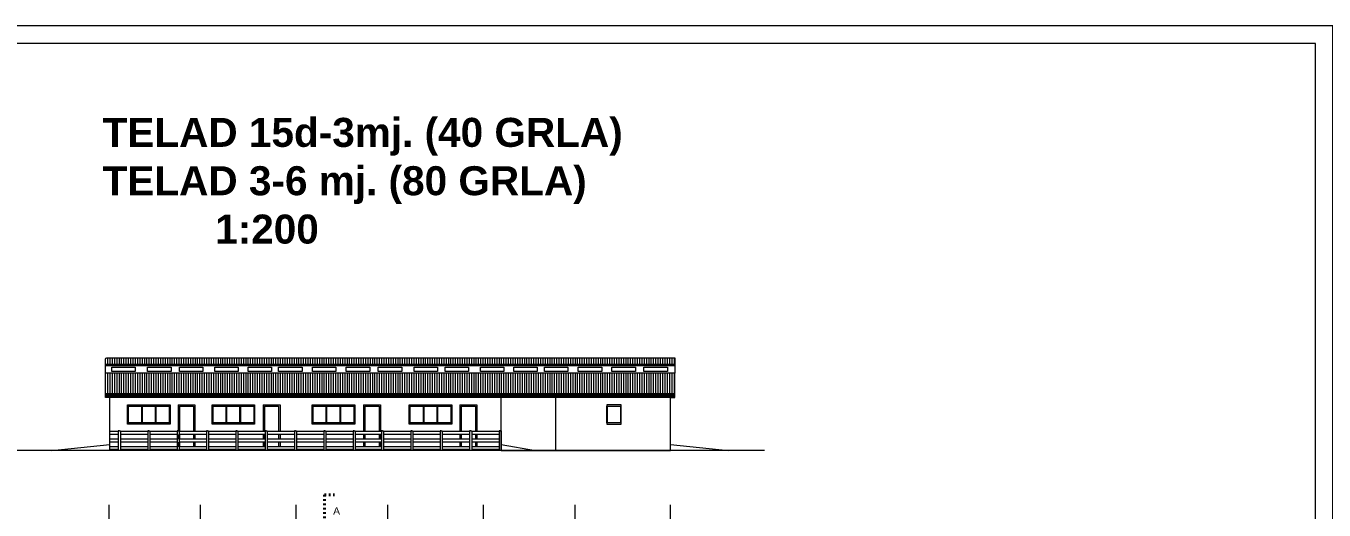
# Model space of a CAD drawing. Header units: millimetres. Extents: x 73 to 57768, y -40361 to 10065.
# Drawn here: x 19066 to 28013, y 6727 to 10065 of the extents above; entities that cross this region are included whole.
import ezdxf

# ---------------------------------------------------------------- set-up
doc = ezdxf.new("R2010")
doc.units = ezdxf.units.MM
for name, pattern in [('ACAD_ISO02W100', [15, 12, -3]), ('ACAD_ISO03W100', [30, 12, -18]), ('ACAD_ISO04W100', [30, 24, -3, 0, -3])]:
    doc.linetypes.add(name, pattern=pattern)
for name, color, linetype, lineweight in [('kote i srafura', 9, 'Continuous', 5), ('okvir', 120, 'Continuous', 13), ('Osovine', 252, 'ACAD_ISO04W100', 9), ('presjek A-A B- B', 40, 'Continuous', 40)]:
    doc.layers.add(name, color=color, linetype=linetype, lineweight=lineweight)
doc.layers.add('pogled', color=7, linetype='Continuous', lineweight=5, true_color=0x8db1c3)
doc.layers.add('TEXT', color=7, linetype='Continuous')

msp = doc.modelspace()

# ---------------------------------------------------------------- hatches: boundary and pattern name
at = {"layer": 'pogled', "ltscale": 5}
h = msp.add_hatch(dxfattribs=at)
h.set_pattern_fill('LINE', color=256, scale=5, angle=90, style=0)
h.set_pattern_definition([(90, (-70016.303, 6887.956), (-15.875, 1e-15), [])])
h.paths.add_polyline_path([(23537.794, 7670.231), (22598.174, 7670.231), (20737.134, 7670.231), (20760.675, 7530.231), (23537.794, 7530.231)])
h.paths.add_polyline_path([(23537.794, 7776.417), (20719.279, 7776.417), (20726.962, 7730.721), (23537.794, 7730.721)])

# ---------------------------------------------------------------- linework, layer by layer
at = {"layer": 'kote i srafura'}
for p, q in [((19642.795, 7138.231), (19642.795, 7503.231)), ((19242.795, 7138.231), (17862.986, 7138.231))]:
    msp.add_line(p, q, dxfattribs=at)
at = {"layer": 'okvir'}
for points in [[(14073.426, 10064.707), (14073.426, 64.707), (28073.426, 64.707), (28073.426, 10064.707)], [(14495.734, 9944.707), (14495.734, 184.707), (27953.426, 184.707), (27953.426, 9944.707)]]:
    msp.add_lwpolyline(points, close=True, dxfattribs=at)
at = {"layer": 'Osovine', "ltscale": 5}
for p, q in [((19636.788, 6763.486), (19636.788, 2633.525)), ((20266.788, 6763.486), (20266.788, 2633.525)), ((20926.788, 6763.486), (20926.788, 2633.525)), ((21556.788, 6763.486), (21556.788, 2633.525)), ((22216.788, 6763.486), (22216.788, 2633.525)), ((22848.86, 6763.486), (22848.86, 2633.525)), ((23505.616, 6763.486), (23505.616, 2633.525))]:
    msp.add_line(p, q, dxfattribs=at)
at = {"layer": 'pogled', "ltscale": 5}
for p, q in [((19629.822, 7730.721), (19629.822, 7776.417)), ((19645.697, 7730.721), (19645.697, 7776.417)), ((19661.572, 7730.721), (19661.572, 7776.417)), ((19677.447, 7730.721), (19677.447, 7776.417)), ((19693.322, 7730.721), (19693.322, 7776.417)), ((19709.197, 7730.721), (19709.197, 7776.417)), ((19725.072, 7730.721), (19725.072, 7776.417)), ((19740.947, 7730.721), (19740.947, 7776.417)), ((19756.822, 7730.721), (19756.822, 7776.417)), ((19772.697, 7730.721), (19772.697, 7776.417)), ((19788.572, 7730.721), (19788.572, 7776.417)), ((19804.447, 7730.721), (19804.447, 7776.417)), ((19820.322, 7730.721), (19820.322, 7776.417)), ((19836.197, 7730.721), (19836.197, 7776.417)), ((19852.072, 7730.721), (19852.072, 7776.417)), ((19867.947, 7730.721), (19867.947, 7776.417)), ((19883.822, 7730.721), (19883.822, 7776.417)), ((19899.697, 7730.721), (19899.697, 7776.417)), ((19915.572, 7730.721), (19915.572, 7776.417)), ((19931.447, 7730.721), (19931.447, 7776.417)), ((19947.322, 7730.721), (19947.322, 7776.417)), ((19963.197, 7730.721), (19963.197, 7776.417)), ((19979.072, 7730.721), (19979.072, 7776.417)), ((19994.947, 7730.721), (19994.947, 7776.417)), ((20010.822, 7730.721), (20010.822, 7776.417)), ((20026.697, 7730.721), (20026.697, 7776.417)), ((20042.572, 7730.721), (20042.572, 7776.417)), ((20058.447, 7730.721), (20058.447, 7776.417)), ((20074.322, 7730.721), (20074.322, 7776.417)), ((20090.197, 7730.721), (20090.197, 7776.417)), ((20106.072, 7730.721), (20106.072, 7776.417)), ((20121.947, 7730.721), (20121.947, 7776.417)), ((20137.822, 7730.721), (20137.822, 7776.417)), ((20153.697, 7730.721), (20153.697, 7776.417)), ((20169.572, 7730.721), (20169.572, 7776.417)), ((20185.447, 7730.721), (20185.447, 7776.417)), ((20201.322, 7730.721), (20201.322, 7776.417)), ((20217.197, 7730.721), (20217.197, 7776.417)), ((20233.072, 7730.721), (20233.072, 7776.417)), ((20248.947, 7730.721), (20248.947, 7776.417)), ((20264.822, 7730.721), (20264.822, 7776.417)), ((20280.697, 7730.721), (20280.697, 7776.417)), ((20296.572, 7730.721), (20296.572, 7776.417)), ((20312.447, 7730.721), (20312.447, 7776.417)), ((20328.322, 7730.721), (20328.322, 7776.417)), ((20344.197, 7730.721), (20344.197, 7776.417)), ((20360.072, 7730.721), (20360.072, 7776.417)), ((20375.947, 7730.721), (20375.947, 7776.417)), ((20391.822, 7730.721), (20391.822, 7776.417)), ((20407.697, 7730.721), (20407.697, 7776.417)), ((20423.572, 7730.721), (20423.572, 7776.417)), ((20439.447, 7730.721), (20439.447, 7776.417)), ((20455.322, 7730.721), (20455.322, 7776.417)), ((20471.197, 7730.721), (20471.197, 7776.417)), ((20487.072, 7730.721), (20487.072, 7776.417)), ((20502.947, 7730.721), (20502.947, 7776.417)), ((20518.822, 7730.721), (20518.822, 7776.417)), ((20534.697, 7730.721), (20534.697, 7776.417)), ((20550.572, 7730.721), (20550.572, 7776.417)), ((20566.447, 7730.721), (20566.447, 7776.417)), ((20582.322, 7730.721), (20582.322, 7776.417)), ((20598.197, 7730.721), (20598.197, 7776.417)), ((20614.072, 7730.721), (20614.072, 7776.417)), ((20629.947, 7730.721), (20629.947, 7776.417)), ((20645.822, 7730.721), (20645.822, 7776.417)), ((20661.697, 7730.721), (20661.697, 7776.417)), ((20677.572, 7730.721), (20677.572, 7776.417)), ((20693.447, 7730.721), (20693.447, 7776.417)), ((20709.322, 7730.721), (20709.322, 7776.417)), ((20725.197, 7730.721), (20725.197, 7741.218)), ((19629.822, 7530.231), (19629.822, 7670.231)), ((19645.697, 7530.231), (19645.697, 7670.231)), ((19661.572, 7530.231), (19661.572, 7670.231)), ((19677.447, 7530.231), (19677.447, 7670.231)), ((19693.322, 7530.231), (19693.322, 7670.231)), ((19709.197, 7530.231), (19709.197, 7670.231)), ((19725.072, 7530.231), (19725.072, 7670.231)), ((19740.947, 7530.231), (19740.947, 7670.231)), ((19756.822, 7530.231), (19756.822, 7670.231)), ((19772.697, 7530.231), (19772.697, 7670.231)), ((19788.572, 7530.231), (19788.572, 7670.231)), ((19804.447, 7530.231), (19804.447, 7670.231)), ((19820.322, 7530.231), (19820.322, 7670.231)), ((19836.197, 7530.231), (19836.197, 7670.231)), ((19852.072, 7530.231), (19852.072, 7670.231)), ((19867.947, 7530.231), (19867.947, 7670.231)), ((19883.822, 7530.231), (19883.822, 7670.231)), ((19899.697, 7530.231), (19899.697, 7670.231)), ((19915.572, 7530.231), (19915.572, 7670.231)), ((19931.447, 7530.231), (19931.447, 7670.231)), ((19947.322, 7530.231), (19947.322, 7670.231)), ((19963.197, 7530.231), (19963.197, 7670.231)), ((19979.072, 7530.231), (19979.072, 7670.231)), ((19994.947, 7530.231), (19994.947, 7670.231)), ((20010.822, 7530.231), (20010.822, 7670.231)), ((20026.697, 7530.231), (20026.697, 7670.231)), ((20042.572, 7530.231), (20042.572, 7670.231)), ((20058.447, 7530.231), (20058.447, 7670.231)), ((20074.322, 7530.231), (20074.322, 7670.231)), ((20090.197, 7530.231), (20090.197, 7670.231)), ((20106.072, 7530.231), (20106.072, 7670.231)), ((20121.947, 7530.231), (20121.947, 7670.231)), ((20137.822, 7530.231), (20137.822, 7670.231)), ((20153.697, 7530.231), (20153.697, 7670.231)), ((20169.572, 7530.231), (20169.572, 7670.231)), ((20185.447, 7530.231), (20185.447, 7670.231)), ((20201.322, 7530.231), (20201.322, 7670.231)), ((20217.197, 7530.231), (20217.197, 7670.231)), ((20233.072, 7530.231), (20233.072, 7670.231)), ((20248.947, 7530.231), (20248.947, 7670.231)), ((20264.822, 7530.231), (20264.822, 7670.231)), ((20280.697, 7530.231), (20280.697, 7670.231)), ((20296.572, 7530.231), (20296.572, 7670.231)), ((20312.447, 7530.231), (20312.447, 7670.231)), ((20328.322, 7530.231), (20328.322, 7670.231)), ((20344.197, 7530.231), (20344.197, 7670.231)), ((20360.072, 7530.231), (20360.072, 7670.231)), ((20375.947, 7530.231), (20375.947, 7670.231)), ((20391.822, 7530.231), (20391.822, 7670.231)), ((20407.697, 7530.231), (20407.697, 7670.231)), ((20423.572, 7530.231), (20423.572, 7670.231)), ((20439.447, 7530.231), (20439.447, 7670.231)), ((20455.322, 7530.231), (20455.322, 7670.231)), ((20471.197, 7530.231), (20471.197, 7670.231)), ((20487.072, 7530.231), (20487.072, 7670.231)), ((20502.947, 7530.231), (20502.947, 7670.231)), ((20518.822, 7530.231), (20518.822, 7670.231)), ((20534.697, 7530.231), (20534.697, 7670.231)), ((20550.572, 7530.231), (20550.572, 7670.231)), ((20566.447, 7530.231), (20566.447, 7670.231)), ((20582.322, 7530.231), (20582.322, 7670.231)), ((20598.197, 7530.231), (20598.197, 7670.231)), ((20614.072, 7530.231), (20614.072, 7670.231)), ((20629.947, 7530.231), (20629.947, 7670.231)), ((20645.822, 7530.231), (20645.822, 7670.231)), ((20661.697, 7530.231), (20661.697, 7670.231)), ((20677.572, 7530.231), (20677.572, 7670.231)), ((20693.447, 7530.231), (20693.447, 7670.231)), ((20709.322, 7530.231), (20709.322, 7670.231)), ((20725.197, 7530.231), (20725.197, 7670.231)), ((20741.072, 7530.231), (20741.072, 7646.808)), ((20756.947, 7530.231), (20756.947, 7552.399))]:
    msp.add_line(p, q, dxfattribs=at)
msp.add_lwpolyline([(19642.795, 7503.231), (19612.795, 7503.231), (19612.795, 7766.417, -0.41421356), (19622.795, 7776.417), (23537.794, 7776.417), (23537.794, 7670.231)], format="xyb", dxfattribs=at)
for points in [[(23537.794, 7730.721), (19612.795, 7730.721)], [(23537.794, 7720.721), (19612.795, 7720.721)], [(22598.174, 7670.231), (19612.795, 7670.231)], [(20113.776, 7451.77), (20230.164, 7451.77), (20230.164, 7268.231)], [(20113.776, 7451.77), (20113.776, 7268.231)], [(20122.765, 7443.61), (20122.765, 7268.231)], [(20122.765, 7443.61), (20220.467, 7443.61), (20220.467, 7268.231)], [(20700.519, 7451.77), (20816.907, 7451.77), (20816.907, 7268.231)], [(20700.519, 7451.77), (20700.519, 7268.231)], [(20709.508, 7443.61), (20709.508, 7268.231)], [(20709.508, 7443.61), (20807.21, 7443.61), (20807.21, 7268.231)], [(21392.433, 7451.77), (21508.821, 7451.77), (21508.821, 7268.231)], [(21392.433, 7451.77), (21392.433, 7268.231)], [(21401.422, 7443.61), (21401.422, 7268.231)], [(21401.422, 7443.61), (21499.124, 7443.61), (21499.124, 7268.231)], [(22056.671, 7451.77), (22173.058, 7451.77), (22173.058, 7268.231)], [(22056.671, 7451.77), (22056.671, 7268.231)], [(22065.66, 7443.61), (22065.66, 7268.231)], [(22065.66, 7443.61), (22163.361, 7443.61), (22163.361, 7268.231)], [(22340.407, 7138.231), (23507.794, 7138.231), (23507.794, 7503.231)], [(22342.215, 7138.231), (22342.215, 7501.497)], [(22718.457, 7138.231), (22718.457, 7503.231)], [(23169.235, 7453.231), (23069.235, 7453.231), (23069.235, 7443.231)], [(20113.776, 7248.231), (20113.776, 7215.731)], [(20122.765, 7248.231), (20122.765, 7215.731)], [(20220.467, 7248.231), (20220.467, 7215.731)], [(20230.164, 7248.231), (20230.164, 7215.731)], [(20700.519, 7248.231), (20700.519, 7215.731)], [(20709.508, 7248.231), (20709.508, 7215.731)], [(20807.21, 7248.231), (20807.21, 7215.731)], [(20816.907, 7248.231), (20816.907, 7215.731)], [(21392.433, 7248.231), (21392.433, 7215.731)], [(21401.422, 7248.231), (21401.422, 7215.731)], [(21499.124, 7248.231), (21499.124, 7215.731)], [(21508.821, 7248.231), (21508.821, 7215.731)], [(22056.671, 7248.231), (22056.671, 7215.731)], [(22065.66, 7248.231), (22065.66, 7215.731)], [(22163.361, 7248.231), (22163.361, 7215.731)], [(22173.058, 7248.231), (22173.058, 7215.731)], [(23069.235, 7328.231), (23069.235, 7318.231), (23169.235, 7318.231)], [(20113.776, 7195.731), (20113.776, 7163.231)], [(20122.765, 7195.731), (20122.765, 7163.231)], [(20220.467, 7195.731), (20220.467, 7163.231)], [(20230.164, 7195.731), (20230.164, 7163.231)], [(20700.519, 7195.731), (20700.519, 7163.231)], [(20709.508, 7195.731), (20709.508, 7163.231)], [(20807.21, 7195.731), (20807.21, 7163.231)], [(20816.907, 7195.731), (20816.907, 7163.231)], [(21392.433, 7195.731), (21392.433, 7163.231)], [(21401.422, 7195.731), (21401.422, 7163.231)], [(21499.124, 7195.731), (21499.124, 7163.231)], [(21508.821, 7195.731), (21508.821, 7163.231)], [(22056.671, 7195.731), (22056.671, 7163.231)], [(22065.66, 7195.731), (22065.66, 7163.231)], [(22163.361, 7195.731), (22163.361, 7163.231)], [(22173.058, 7195.731), (22173.058, 7163.231)], [(22340.775, 7178.31), (22576.915, 7138.231)], [(20113.776, 7143.231), (20113.776, 7138.231)], [(20122.765, 7143.231), (20122.765, 7138.231)], [(20220.467, 7143.231), (20220.467, 7138.231)], [(20230.164, 7143.231), (20230.164, 7138.231)], [(20700.519, 7143.231), (20700.519, 7138.231)], [(20709.508, 7143.231), (20709.508, 7138.231)], [(20807.21, 7143.231), (20807.21, 7138.231)], [(20816.907, 7143.231), (20816.907, 7138.231)], [(21392.433, 7143.231), (21392.433, 7138.231)], [(21401.422, 7143.231), (21401.422, 7138.231)], [(21499.124, 7143.231), (21499.124, 7138.231)], [(21508.821, 7143.231), (21508.821, 7138.231)], [(22056.671, 7143.231), (22056.671, 7138.231)], [(22065.66, 7143.231), (22065.66, 7138.231)], [(22163.361, 7143.231), (22163.361, 7138.231)], [(22173.058, 7143.231), (22173.058, 7138.231)]]:
    msp.add_lwpolyline(points, dxfattribs=at)
for points in [[(19657.078, 7711.433), (19818.688, 7711.433), (19818.688, 7683.193), (19657.078, 7683.193)], [(19903.891, 7711.433), (20065.501, 7711.433), (20065.501, 7683.193), (19903.891, 7683.193)], [(20122.803, 7711.433), (20284.413, 7711.433), (20284.413, 7683.193), (20122.803, 7683.193)], [(20366.871, 7711.433), (20528.48, 7711.433), (20528.48, 7683.193), (20366.871, 7683.193)], [(20596.496, 7711.433), (20758.106, 7711.433), (20758.106, 7683.193), (20596.496, 7683.193)], [(20807.347, 7711.433), (20968.956, 7711.433), (20968.956, 7683.193), (20807.347, 7683.193)], [(21040.985, 7711.433), (21202.595, 7711.433), (21202.595, 7683.193), (21040.985, 7683.193)], [(21273.28, 7711.433), (21434.89, 7711.433), (21434.89, 7683.193), (21273.28, 7683.193)], [(21493.96, 7711.433), (21655.57, 7711.433), (21655.57, 7683.193), (21493.96, 7683.193)], [(21740.773, 7711.433), (21902.383, 7711.433), (21902.383, 7683.193), (21740.773, 7683.193)], [(21954.248, 7711.433), (22115.858, 7711.433), (22115.858, 7683.193), (21954.248, 7683.193)], [(22198.315, 7711.433), (22359.925, 7711.433), (22359.925, 7683.193), (22198.315, 7683.193)], [(22427.94, 7711.433), (22589.55, 7711.433), (22589.55, 7683.193), (22427.94, 7683.193)], [(22638.791, 7711.433), (22800.401, 7711.433), (22800.401, 7683.193), (22638.791, 7683.193)], [(22872.43, 7711.433), (23034.04, 7711.433), (23034.04, 7683.193), (22872.43, 7683.193)], [(23104.724, 7711.433), (23266.334, 7711.433), (23266.334, 7683.193), (23104.724, 7683.193)], [(23325.404, 7711.433), (23487.014, 7711.433), (23487.014, 7683.193), (23325.404, 7683.193)], [(19765.802, 7452.779), (20059.172, 7452.779), (20059.172, 7318.638), (19765.802, 7318.638)], [(19769.684, 7446.682), (20056.954, 7446.682), (20056.954, 7325.844), (19769.684, 7325.844)], [(20348.249, 7452.779), (20641.619, 7452.779), (20641.619, 7318.638), (20348.249, 7318.638)], [(20352.131, 7446.682), (20639.401, 7446.682), (20639.401, 7325.844), (20352.131, 7325.844)], [(21037.989, 7452.779), (21331.36, 7452.779), (21331.36, 7318.638), (21037.989, 7318.638)], [(21041.872, 7446.682), (21329.141, 7446.682), (21329.141, 7325.844), (21041.872, 7325.844)], [(21707.293, 7452.779), (22000.663, 7452.779), (22000.663, 7318.638), (21707.293, 7318.638)], [(21711.175, 7446.682), (21998.445, 7446.682), (21998.445, 7325.844), (21711.175, 7325.844)]]:
    msp.add_lwpolyline(points, close=True, dxfattribs=at)
at = {"layer": 'pogled'}
for points in [[(23537.794, 7530.231), (23537.794, 7670.231), (22598.174, 7670.231)], [(19612.795, 7530.231), (23537.794, 7530.231)], [(19612.795, 7525.231), (23537.794, 7525.231)], [(19612.795, 7518.231), (23537.794, 7518.231)], [(23537.794, 7503.231), (23537.794, 7513.231), (23537.794, 7518.231), (23537.794, 7523.231), (23537.794, 7525.231), (23537.794, 7530.231)], [(19612.795, 7513.231), (23537.794, 7513.231)], [(19612.795, 7512.231), (23537.794, 7512.231)], [(23507.794, 7503.231), (19642.795, 7503.231)], [(19773.283, 7328.231), (19773.283, 7443.231)], [(19773.283, 7443.231), (19863.283, 7443.231)], [(19863.283, 7328.231), (19863.283, 7443.231)], [(19868.283, 7443.231), (19958.283, 7443.231)], [(19868.283, 7328.231), (19868.283, 7443.231)], [(19958.283, 7328.231), (19958.283, 7443.231)], [(19963.283, 7443.231), (20053.283, 7443.231)], [(19963.283, 7328.231), (19963.283, 7443.231)], [(20053.283, 7443.231), (20053.283, 7328.231)], [(20355.731, 7328.231), (20355.731, 7443.231)], [(20355.731, 7443.231), (20445.731, 7443.231)], [(20445.731, 7328.231), (20445.731, 7443.231)], [(20450.731, 7443.231), (20540.731, 7443.231)], [(20450.731, 7328.231), (20450.731, 7443.231)], [(20540.731, 7328.231), (20540.731, 7443.231)], [(20545.731, 7443.231), (20635.731, 7443.231)], [(20545.731, 7328.231), (20545.731, 7443.231)], [(20635.731, 7443.231), (20635.731, 7328.231)], [(21045.471, 7328.231), (21045.471, 7443.231)], [(21045.471, 7443.231), (21135.471, 7443.231)], [(21135.471, 7328.231), (21135.471, 7443.231)], [(21140.471, 7443.231), (21230.471, 7443.231)], [(21140.471, 7328.231), (21140.471, 7443.231)], [(21230.471, 7328.231), (21230.471, 7443.231)], [(21235.471, 7443.231), (21325.471, 7443.231)], [(21235.471, 7328.231), (21235.471, 7443.231)], [(21325.471, 7443.231), (21325.471, 7328.231)], [(21714.775, 7328.231), (21714.775, 7443.231)], [(21714.775, 7443.231), (21804.775, 7443.231)], [(21804.775, 7328.231), (21804.775, 7443.231)], [(21809.775, 7443.231), (21899.775, 7443.231)], [(21809.775, 7328.231), (21809.775, 7443.231)], [(21899.775, 7328.231), (21899.775, 7443.231)], [(21904.775, 7443.231), (21994.775, 7443.231)], [(21904.775, 7328.231), (21904.775, 7443.231)], [(21994.775, 7443.231), (21994.775, 7328.231)], [(23069.235, 7328.231), (23069.235, 7443.231)], [(23074.235, 7443.231), (23164.235, 7443.231)], [(23074.235, 7328.231), (23074.235, 7443.231)], [(23164.235, 7443.231), (23164.235, 7328.231)], [(23169.235, 7318.231), (23169.235, 7453.231)], [(23507.794, 7503.231), (23537.794, 7503.231)], [(19702.207, 7268.231), (19642.795, 7268.231)], [(19702.207, 7248.231), (19642.795, 7248.231)], [(19709.207, 7273.231), (19702.207, 7273.231), (19702.207, 7138.231)], [(19709.207, 7273.231), (19716.207, 7273.231), (19716.207, 7138.231)], [(19904.607, 7268.231), (19716.207, 7268.231)], [(19904.607, 7248.231), (19716.207, 7248.231)], [(19863.283, 7328.231), (19773.283, 7328.231)], [(19958.283, 7328.231), (19868.283, 7328.231)], [(19911.607, 7273.231), (19904.607, 7273.231), (19904.607, 7138.231)], [(19911.607, 7273.231), (19918.607, 7273.231), (19918.607, 7138.231)], [(20107.007, 7268.231), (19918.607, 7268.231)], [(20107.007, 7248.231), (19918.607, 7248.231)], [(20053.283, 7328.231), (19963.283, 7328.231)], [(20114.007, 7273.231), (20107.007, 7273.231), (20107.007, 7138.231)], [(20114.007, 7273.231), (20121.007, 7273.231), (20121.007, 7138.231)], [(20309.407, 7268.231), (20121.007, 7268.231)], [(20309.407, 7248.231), (20121.007, 7248.231)], [(20316.407, 7273.231), (20309.407, 7273.231), (20309.407, 7138.231)], [(20316.407, 7273.231), (20323.407, 7273.231), (20323.407, 7138.231)], [(20511.807, 7268.231), (20323.407, 7268.231)], [(20511.807, 7248.231), (20323.407, 7248.231)], [(20445.731, 7328.231), (20355.731, 7328.231)], [(20540.731, 7328.231), (20450.731, 7328.231)], [(20518.807, 7273.231), (20511.807, 7273.231), (20511.807, 7138.231)], [(20518.807, 7273.231), (20525.807, 7273.231), (20525.807, 7138.231)], [(20714.207, 7268.231), (20525.807, 7268.231)], [(20714.207, 7248.231), (20525.807, 7248.231)], [(20635.731, 7328.231), (20545.731, 7328.231)], [(20721.207, 7273.231), (20714.207, 7273.231), (20714.207, 7138.231)], [(20721.207, 7273.231), (20728.207, 7273.231), (20728.207, 7138.231)], [(20916.607, 7268.231), (20728.207, 7268.231)], [(20916.607, 7248.231), (20728.207, 7248.231)], [(20923.607, 7273.231), (20916.607, 7273.231), (20916.607, 7138.231)], [(20923.607, 7273.231), (20930.607, 7273.231), (20930.607, 7138.231)], [(21119.007, 7268.231), (20930.607, 7268.231)], [(21119.007, 7248.231), (20930.607, 7248.231)], [(21135.471, 7328.231), (21045.471, 7328.231)], [(21126.007, 7273.231), (21119.007, 7273.231), (21119.007, 7138.231)], [(21126.007, 7273.231), (21133.007, 7273.231), (21133.007, 7138.231)], [(21321.407, 7268.231), (21133.007, 7268.231)], [(21321.407, 7248.231), (21133.007, 7248.231)], [(21230.471, 7328.231), (21140.471, 7328.231)], [(21325.471, 7328.231), (21235.471, 7328.231)], [(21328.407, 7273.231), (21321.407, 7273.231), (21321.407, 7138.231)], [(21328.407, 7273.231), (21335.407, 7273.231), (21335.407, 7138.231)], [(21516.807, 7268.231), (21335.407, 7268.231)], [(21516.807, 7248.231), (21335.407, 7248.231)], [(21523.807, 7273.231), (21516.807, 7273.231), (21516.807, 7138.231)], [(21523.807, 7273.231), (21530.807, 7273.231), (21530.807, 7138.231)], [(21719.207, 7268.231), (21530.807, 7268.231)], [(21719.207, 7248.231), (21530.807, 7248.231)], [(21804.775, 7328.231), (21714.775, 7328.231)], [(21726.207, 7273.231), (21719.207, 7273.231), (21719.207, 7138.231)], [(21726.207, 7273.231), (21733.207, 7273.231), (21733.207, 7138.231)], [(21921.607, 7268.231), (21733.207, 7268.231)], [(21921.607, 7248.231), (21733.207, 7248.231)], [(21899.775, 7328.231), (21809.775, 7328.231)], [(21994.775, 7328.231), (21904.775, 7328.231)], [(21928.607, 7273.231), (21921.607, 7273.231), (21921.607, 7138.231)], [(21928.607, 7273.231), (21935.607, 7273.231), (21935.607, 7138.231)], [(22124.007, 7268.231), (21935.607, 7268.231)], [(22124.007, 7248.231), (21935.607, 7248.231)], [(22131.007, 7273.231), (22124.007, 7273.231), (22124.007, 7138.231)], [(22131.007, 7273.231), (22138.007, 7273.231), (22138.007, 7138.231)], [(22326.407, 7268.231), (22138.007, 7268.231)], [(22326.407, 7248.231), (22138.007, 7248.231)], [(22333.407, 7273.231), (22326.407, 7273.231), (22326.407, 7138.231)], [(22333.407, 7273.231), (22340.407, 7273.231), (22340.407, 7138.231)], [(23164.235, 7328.231), (23074.235, 7328.231)], [(24156.16, 7138.231), (24156.16, 7138.231), (24156.16, 7138.231), (19242.795, 7138.231), (19642.795, 7178.231)], [(19702.207, 7215.731), (19642.795, 7215.731)], [(19702.207, 7195.731), (19642.795, 7195.731)], [(19702.207, 7163.231), (19642.795, 7163.231)], [(19904.607, 7215.731), (19716.207, 7215.731)], [(19904.607, 7195.731), (19716.207, 7195.731)], [(19904.607, 7163.231), (19716.207, 7163.231)], [(20107.007, 7215.731), (19918.607, 7215.731)], [(20107.007, 7195.731), (19918.607, 7195.731)], [(20107.007, 7163.231), (19918.607, 7163.231)], [(20309.407, 7215.731), (20121.007, 7215.731)], [(20309.407, 7195.731), (20121.007, 7195.731)], [(20309.407, 7163.231), (20121.007, 7163.231)], [(20511.807, 7215.731), (20323.407, 7215.731)], [(20511.807, 7195.731), (20323.407, 7195.731)], [(20511.807, 7163.231), (20323.407, 7163.231)], [(20714.207, 7215.731), (20525.807, 7215.731)], [(20714.207, 7195.731), (20525.807, 7195.731)], [(20714.207, 7163.231), (20525.807, 7163.231)], [(20916.607, 7215.731), (20728.207, 7215.731)], [(20916.607, 7195.731), (20728.207, 7195.731)], [(20916.607, 7163.231), (20728.207, 7163.231)], [(21119.007, 7215.731), (20930.607, 7215.731)], [(21119.007, 7195.731), (20930.607, 7195.731)], [(21119.007, 7163.231), (20930.607, 7163.231)], [(21321.407, 7215.731), (21133.007, 7215.731)], [(21321.407, 7195.731), (21133.007, 7195.731)], [(21321.407, 7163.231), (21133.007, 7163.231)], [(21516.807, 7215.731), (21335.407, 7215.731)], [(21516.807, 7195.731), (21335.407, 7195.731)], [(21516.807, 7163.231), (21335.407, 7163.231)], [(21719.207, 7215.731), (21530.807, 7215.731)], [(21719.207, 7195.731), (21530.807, 7195.731)], [(21719.207, 7163.231), (21530.807, 7163.231)], [(21921.607, 7215.731), (21733.207, 7215.731)], [(21921.607, 7195.731), (21733.207, 7195.731)], [(21921.607, 7163.231), (21733.207, 7163.231)], [(22124.007, 7215.731), (21935.607, 7215.731)], [(22124.007, 7195.731), (21935.607, 7195.731)], [(22124.007, 7163.231), (21935.607, 7163.231)], [(22326.407, 7215.731), (22138.007, 7215.731)], [(22326.407, 7195.731), (22138.007, 7195.731)], [(22326.407, 7163.231), (22138.007, 7163.231)], [(23507.794, 7178.231), (23907.794, 7138.231)], [(19702.207, 7143.231), (19642.795, 7143.231)], [(22340.407, 7138.231), (19642.795, 7138.231)], [(19904.607, 7143.231), (19716.207, 7143.231)], [(20107.007, 7143.231), (19918.607, 7143.231)], [(20309.407, 7143.231), (20121.007, 7143.231)], [(20511.807, 7143.231), (20323.407, 7143.231)], [(20329.247, 7138.231), (20329.247, 7143.231)], [(20714.207, 7143.231), (20525.807, 7143.231)], [(20916.607, 7143.231), (20728.207, 7143.231)], [(21119.007, 7143.231), (20930.607, 7143.231)], [(21321.407, 7143.231), (21133.007, 7143.231)], [(21516.807, 7143.231), (21335.407, 7143.231)], [(21719.207, 7143.231), (21530.807, 7143.231)], [(21921.607, 7143.231), (21733.207, 7143.231)], [(22124.007, 7143.231), (21935.607, 7143.231)], [(22326.407, 7143.231), (22138.007, 7143.231)]]:
    msp.add_lwpolyline(points, dxfattribs=at)
at = {"layer": 'presjek A-A B- B', "linetype": 'ACAD_ISO03W100'}
msp.add_line((21123.431, 6831.96), (21123.431, 2250.302), dxfattribs=at)
msp.add_lwpolyline([(21123.431, 6831.96), (21192.309, 6831.96)], dxfattribs=at)

# ---------------------------------------------------------------- texts
at = {"layer": 'pogled', "linetype": 'ACAD_ISO02W100', "insert": (21183.445, 6746.065), "char_height": 50, "width": 62.13875, "attachment_point": 1}
msp.add_mtext('{\\fArial|b0|i0|c238|p34;A}', dxfattribs=at)
at = {"layer": 'TEXT', "insert": (19593.598, 9430.941), "char_height": 200, "width": 7167.52603, "attachment_point": 1}
msp.add_mtext('{\\fArial|b1|i0|c0|p34;TELAD 15d-3mj. (\\fArial|b1|i0|c238|p34;40\\fArial|b1|i0|c0|p34; GRLA)\\PTELAD 3-6 mj. (\\fArial|b1|i0|c238|p34;80\\fArial|b1|i0|c0|p34; GRLA)\\P          1:200}', dxfattribs=at)

doc.saveas('drawing.dxf')
